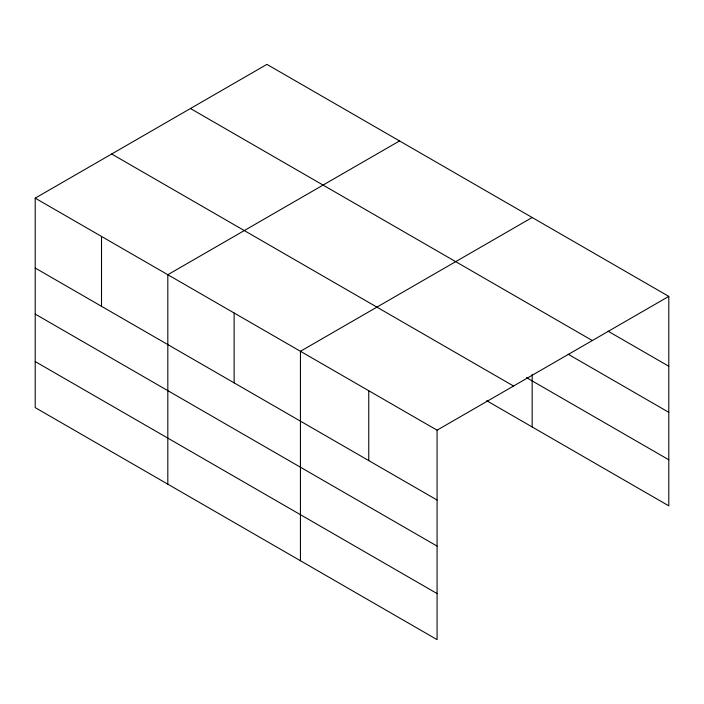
<?xml version="1.0" encoding="UTF-8"?>
<svg xmlns="http://www.w3.org/2000/svg" width="704" height="704" viewBox="0 0 704 704"><rect width="100%" height="100%" fill="white"/><g stroke="black" fill="none" stroke-linecap="round" stroke-linejoin="round"><path stroke-width="1.06" d="M437.078 546.102L437.078 430.17L35.2 198.15L35.2 407.607L437.078 639.628L437.078 546.102L35.2 314.081M486.693 400.708L668.8 505.85L668.8 296.393L266.922 64.372L35.2 198.15M399.538 140.932L167.816 274.718L167.816 484.176M532.162 217.501L300.441 351.287L300.441 560.745M437.078 430.17L668.8 296.393M608.071 331.197L668.8 366.256M190.45 108.513L592.328 340.542M568.216 354.253L668.8 412.324M526.478 377.617L668.8 459.782M111.672 154L513.55 386.03M35.2 268.022L437.078 500.042M35.2 361.548L437.078 593.569M532.162 374.422L532.162 426.958M368.755 390.729L368.755 460.592M234.133 312.998L234.133 382.87M101.508 236.438L101.508 306.302"/></g></svg>
